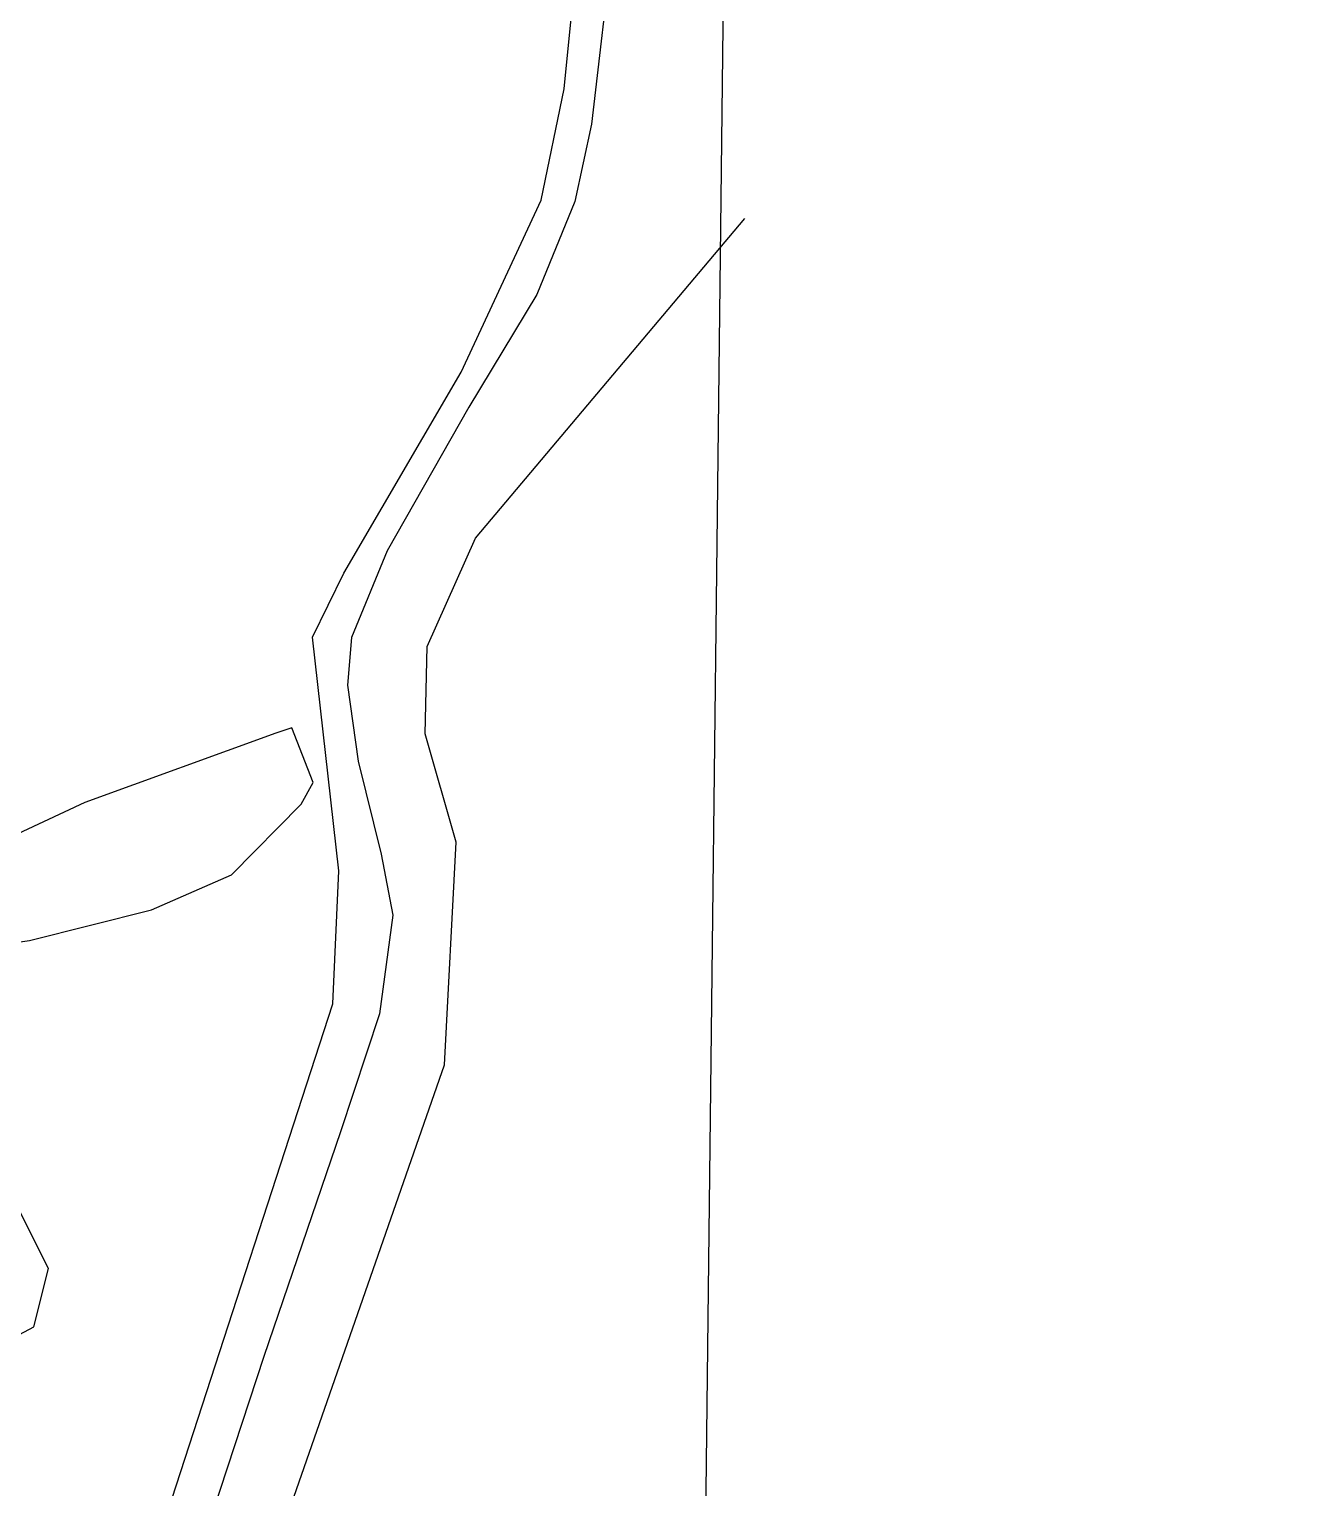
# Model space of a CAD drawing. Header units: inches. Extents: x 653559 to 669309, y 7245317 to 7256454.
# Drawn here: x 659199.3 to 659546.6, y 7247520.4 to 7247918.9 of the extents above; entities that cross this region are included whole.
import ezdxf

# ---------------------------------------------------------------- set-up
doc = ezdxf.new("R2010")
doc.units = ezdxf.units.IN
doc.header["$MEASUREMENT"] = 0
for name, color, linetype in [('Caminos', 1, 'Continuous'), ('Lagunas', 151, 'Continuous'), ('Perimetral', 190, 'Continuous'), ('Reserva', 92, 'Continuous')]:
    doc.layers.add(name, color=color, linetype=linetype)

msp = doc.modelspace()

# ---------------------------------------------------------------- linework, layer by layer
at = {"layer": 'Caminos', "transparency": 33554613}
msp.add_lwpolyline([(659358.86, 7247943.88), (659352.99, 7247892.93), (659348.39, 7247871.81), (659338.07, 7247846.41), (659319.49, 7247815.61), (659297.11, 7247776.4), (659287.43, 7247752.75), (659286.31, 7247739.73), (659289.17, 7247718.94), (659295.52, 7247693.53), (659298.7, 7247676.87), (659295.05, 7247649.88), (659284.41, 7247617.65), (659263.45, 7247556.22), (659247.42, 7247507.48)], dxfattribs=at)
at = {"layer": 'Lagunas', "transparency": 33554613}
for points in [[(659169.24, 7247665.59), (659199.4, 7247669.96), (659232.74, 7247678.29), (659254.57, 7247687.82), (659273.59, 7247707.17), (659276.9, 7247713.13), (659271.12, 7247728.01), (659266.75, 7247726.58), (659214.49, 7247707.66), (659159.32, 7247681.87)], [(659181.94, 7247554.47), (659200.59, 7247564.39), (659204.56, 7247580.27), (659191.47, 7247606.46)]]:
    msp.add_lwpolyline(points, dxfattribs=at)
at = {"layer": 'Perimetral', "color": 200}
msp.add_polyline3d([(658774.09, 7246779.08, 0), (658953.13, 7247036.61, 0), (659225.63, 7247175.48, 0), (659383.67, 7247459.67, 0), (659389.12, 7247937.53, 0), (661064, 7248460, 0), (662429.92, 7249450.4, 0)], dxfattribs=at)
at = {"layer": 'Reserva', "transparency": 33554613}
for points in [[(659238.33, 7247517.31), (659282.32, 7247652.58), (659283.97, 7247688.96), (659276.69, 7247752.79), (659285.29, 7247770.32), (659317.37, 7247825.22), (659339.2, 7247872.19), (659345.49, 7247902.61), (659349.12, 7247939.33)], [(659346.24, 7247392.36), (659337.7, 7247416.85), (659303.31, 7247461.83), (659265.74, 7247484.58), (659268.91, 7247509.98), (659312.83, 7247635.92), (659316.01, 7247696.78), (659307.54, 7247726.41), (659308.07, 7247750.22), (659321.3, 7247779.86), (659394.85, 7247867.17)]]:
    msp.add_lwpolyline(points, dxfattribs=at)

doc.saveas('drawing.dxf')
